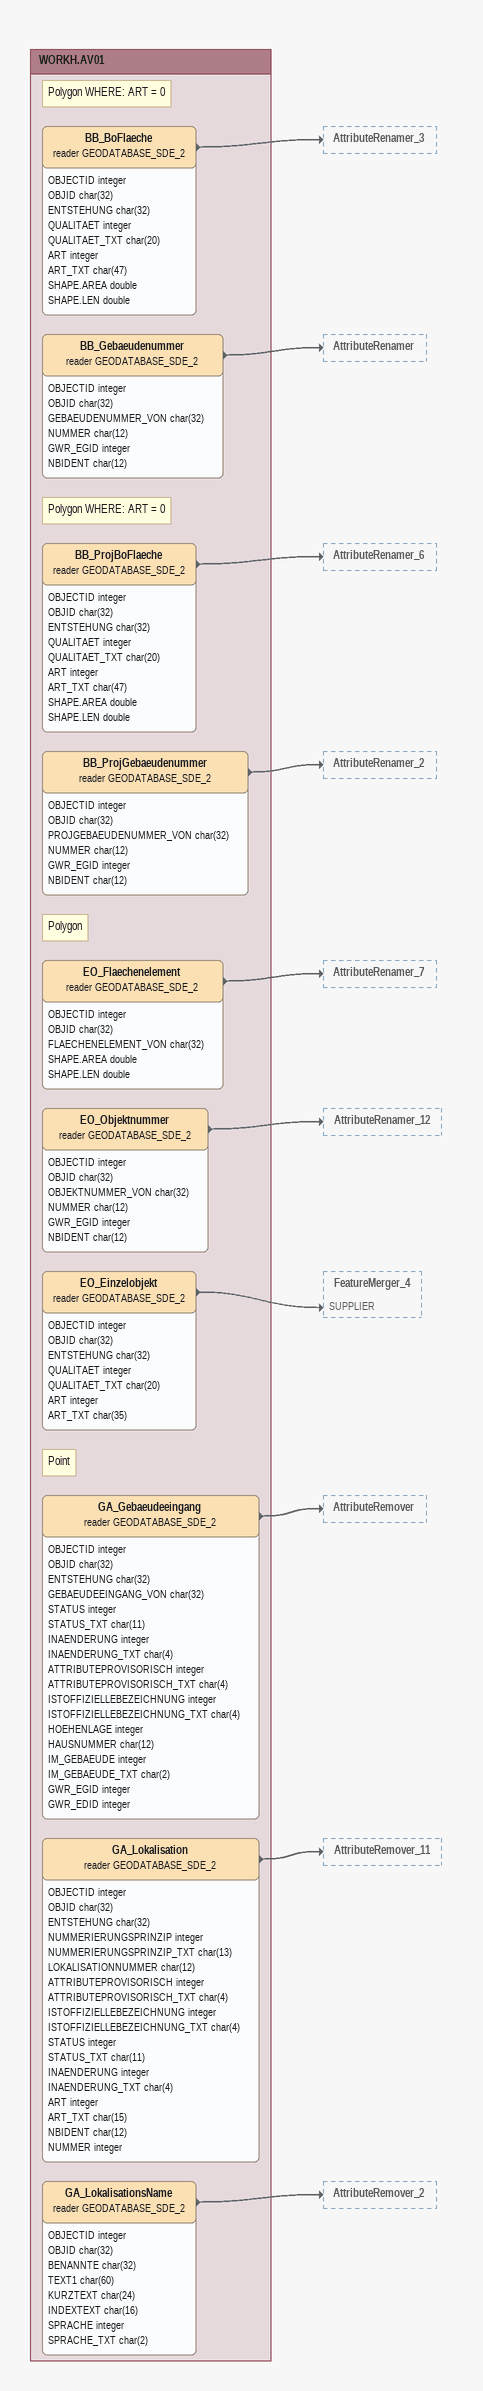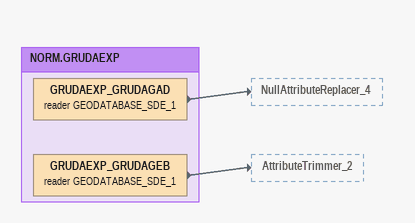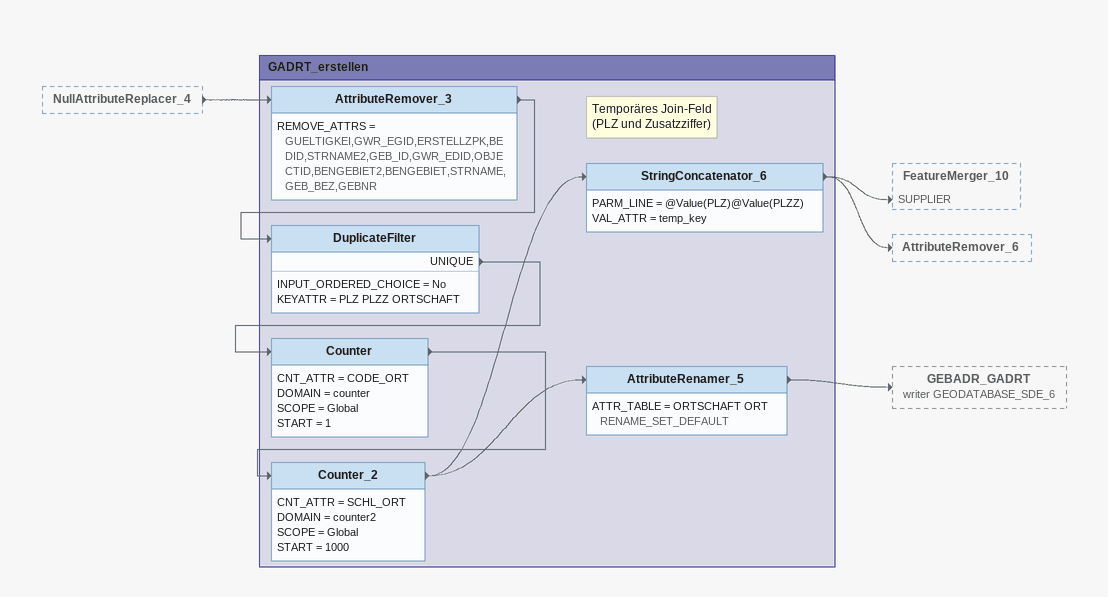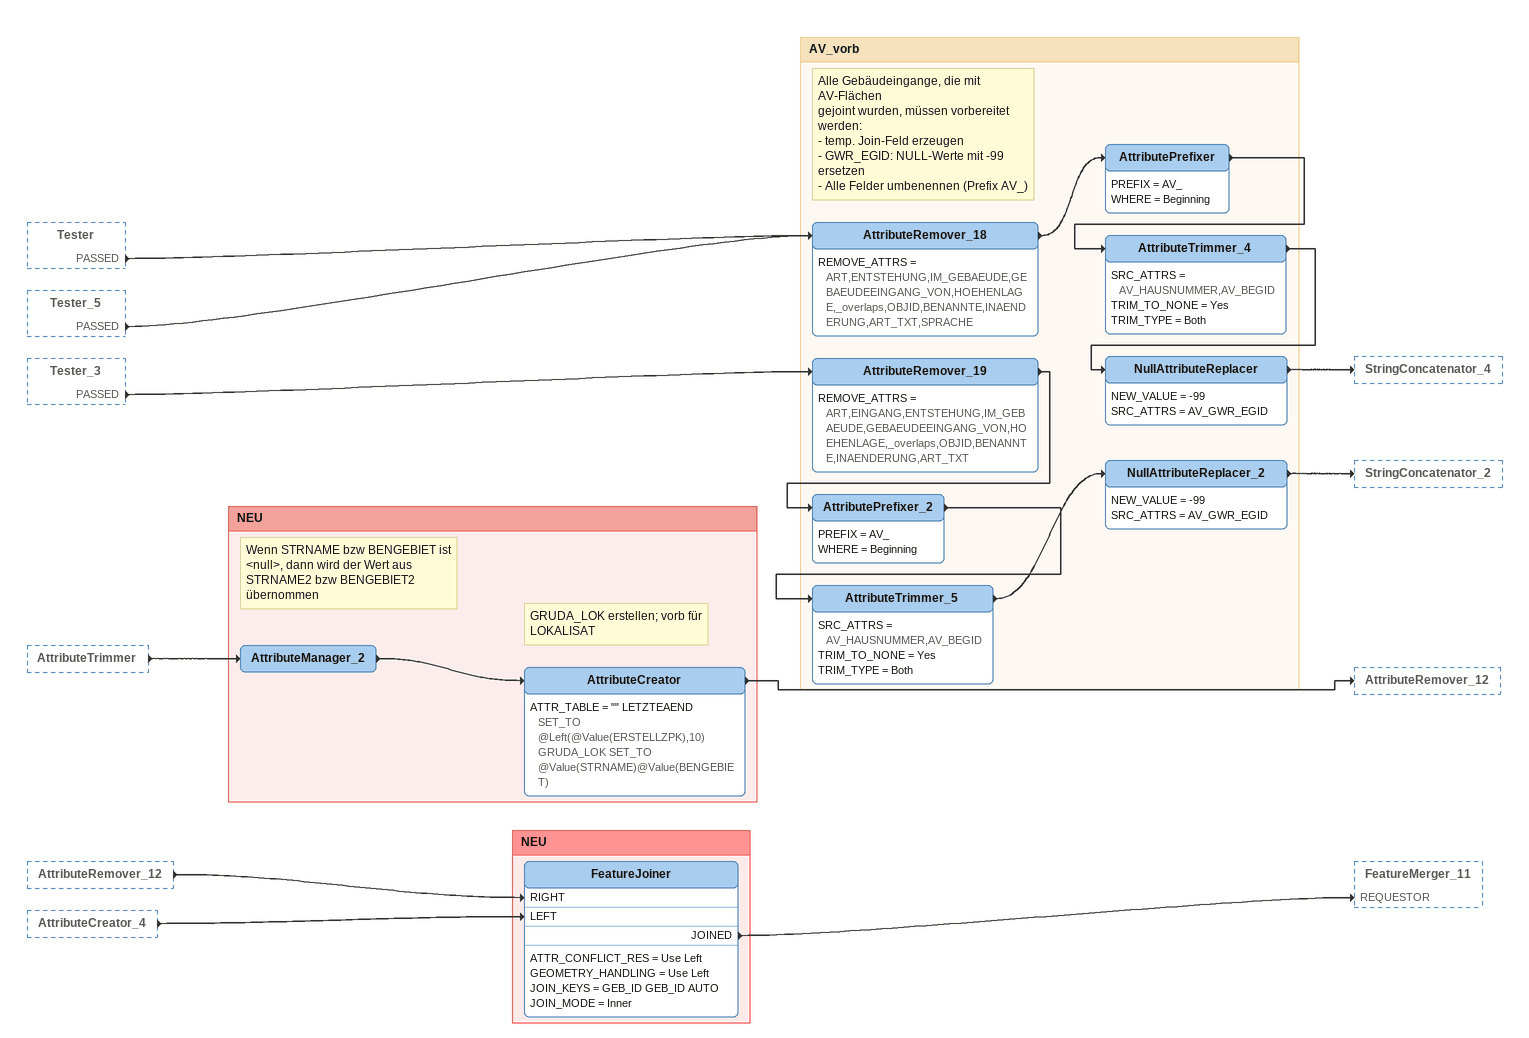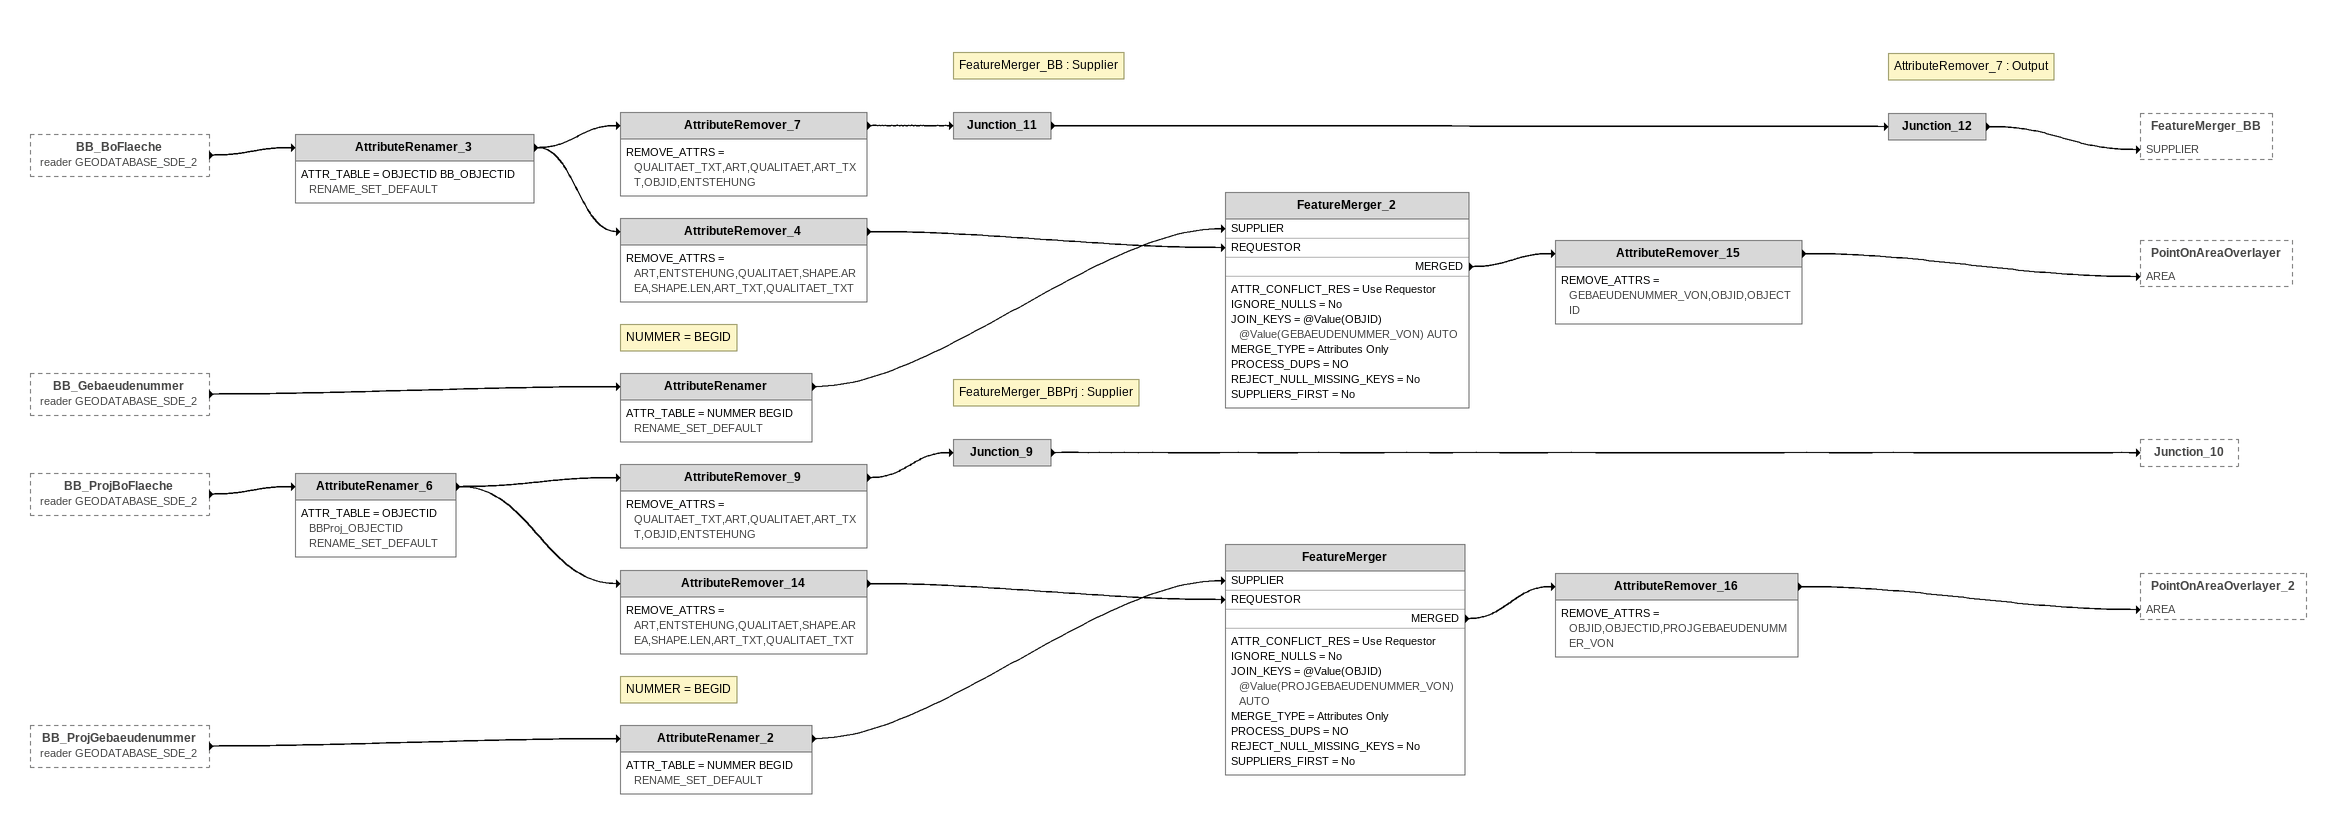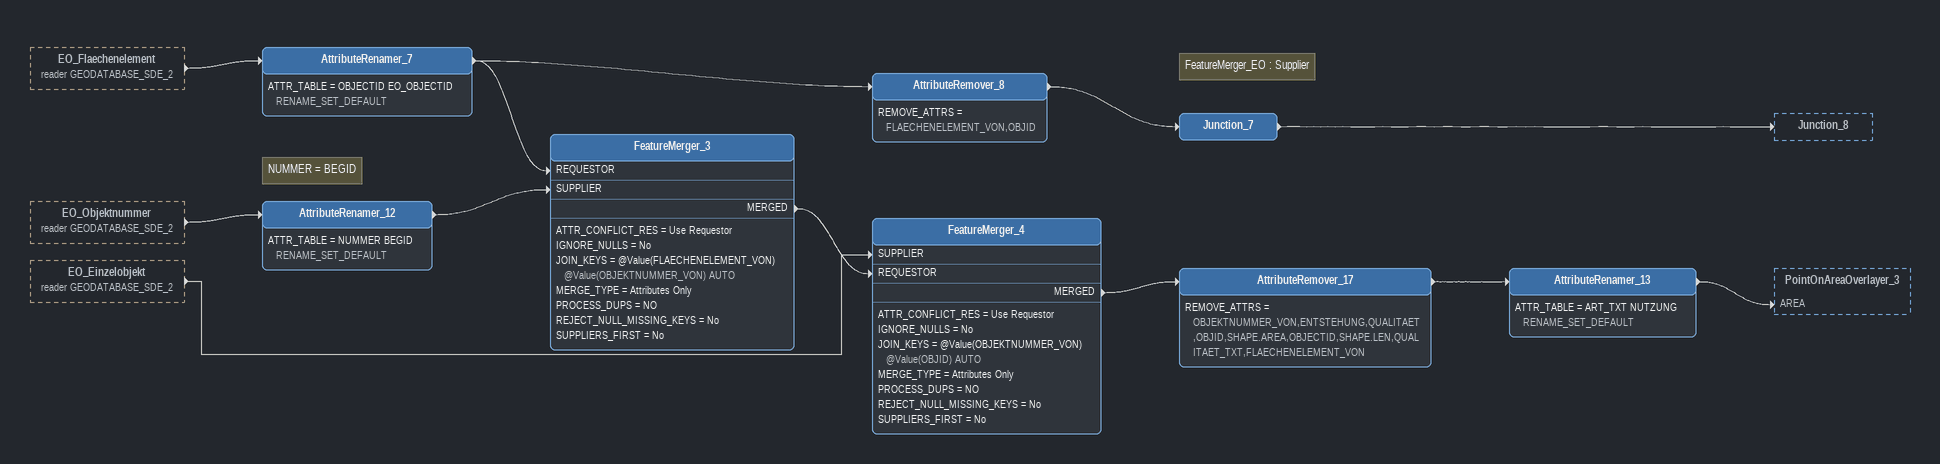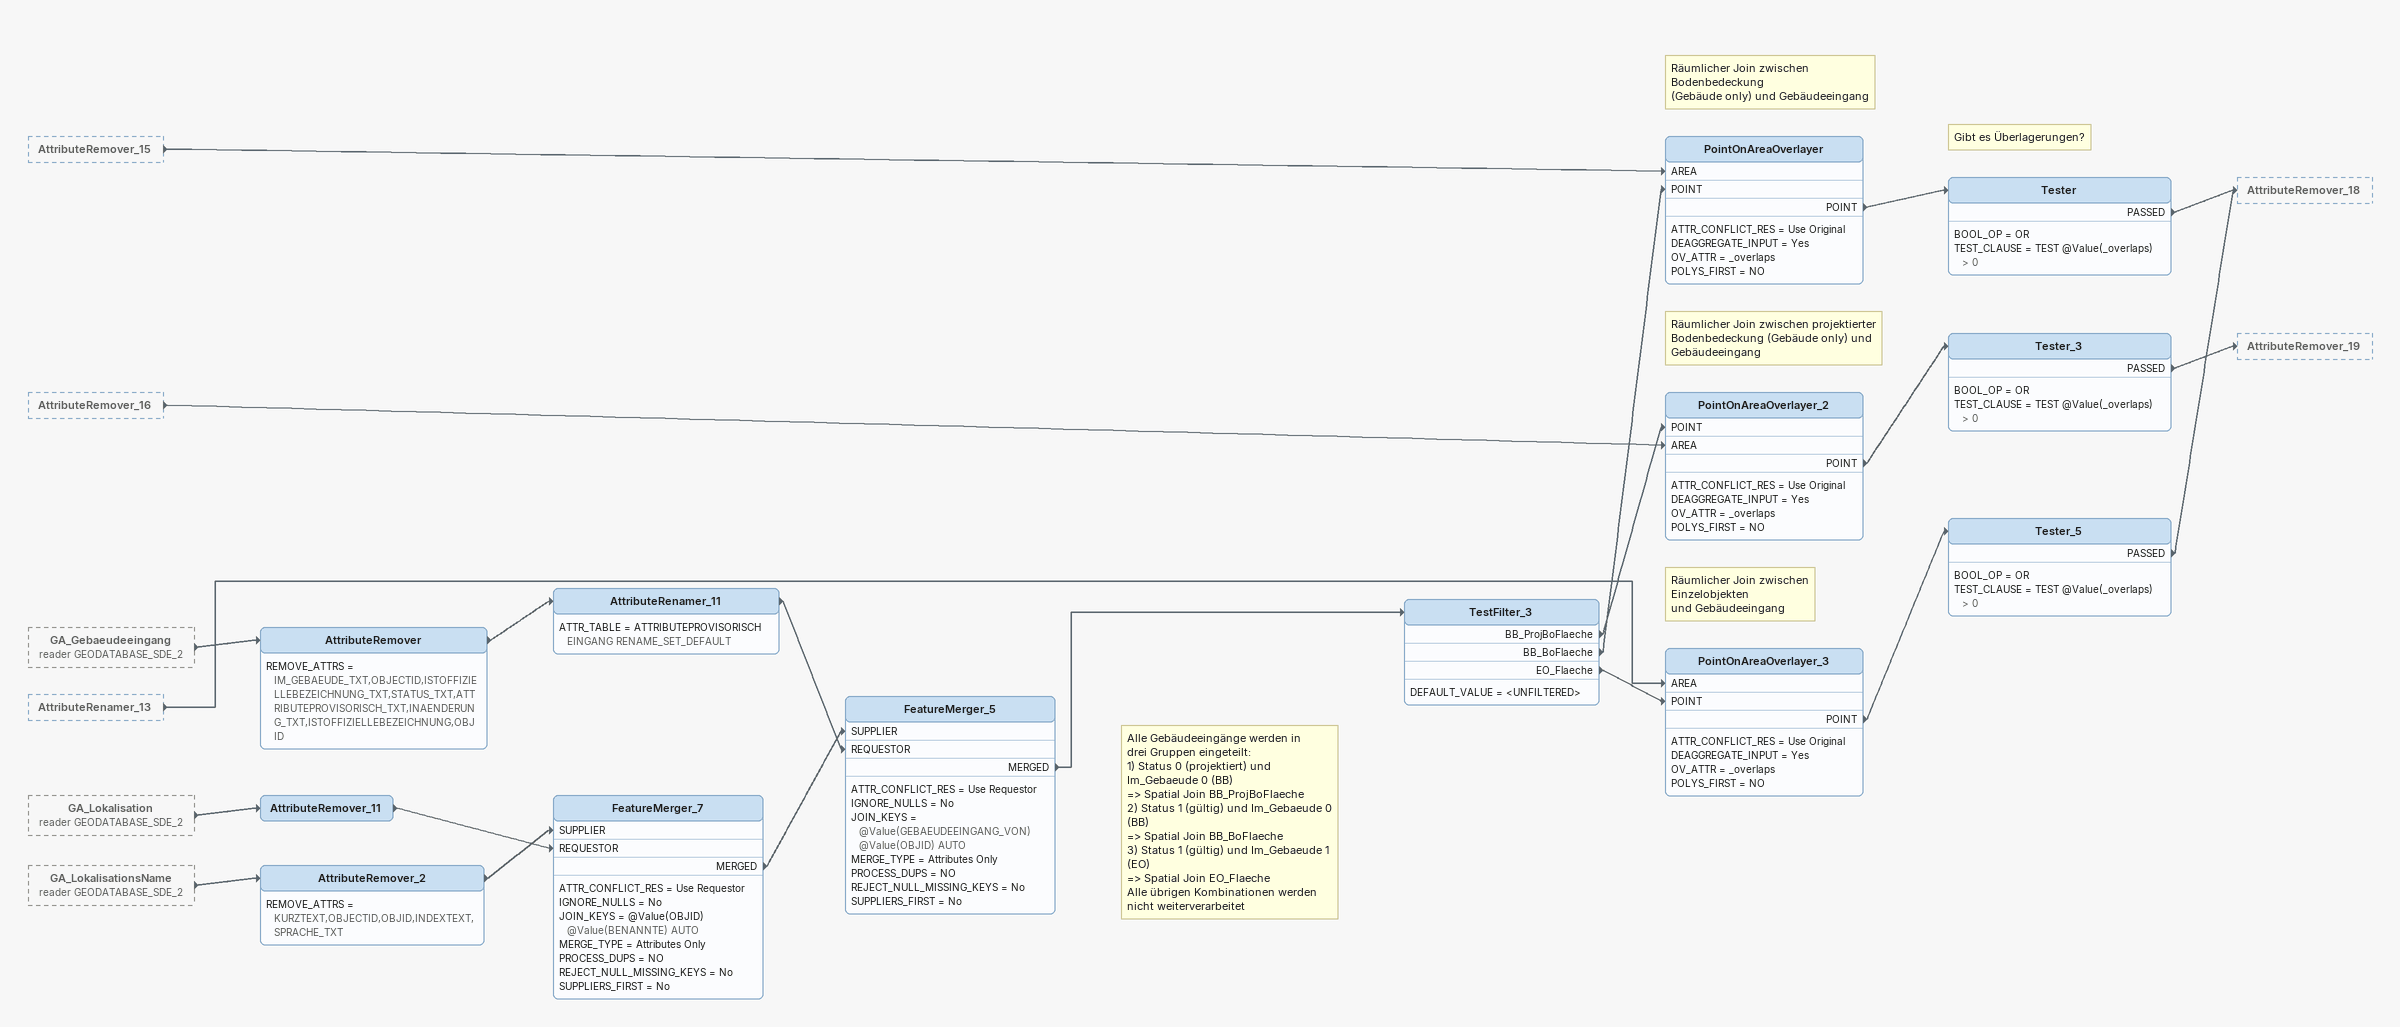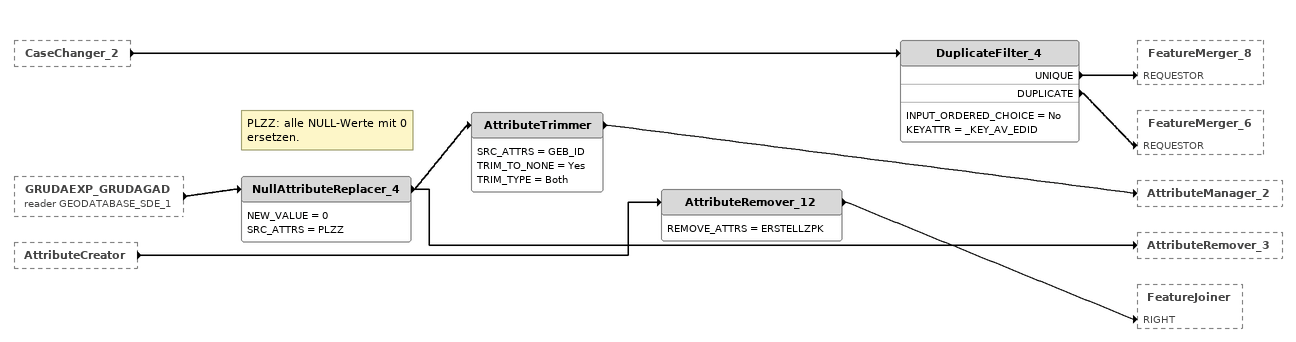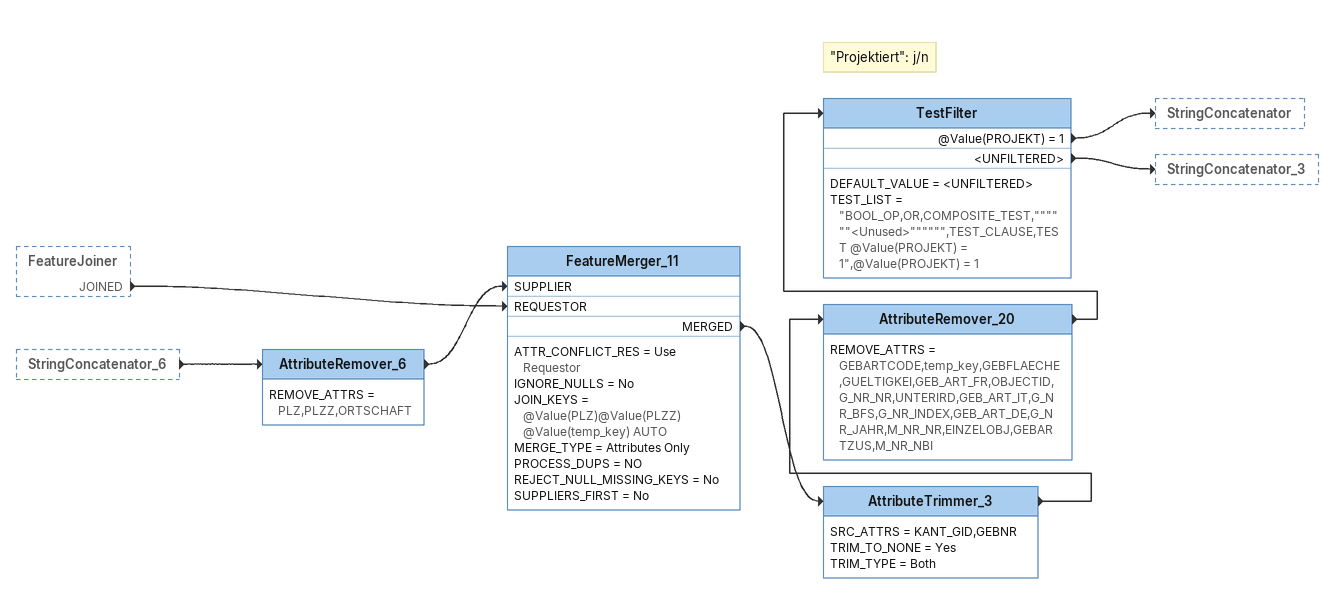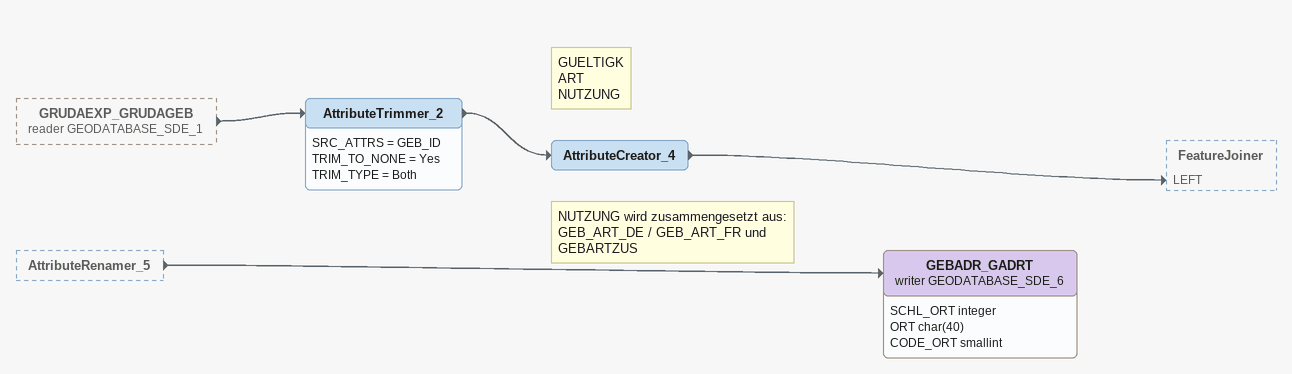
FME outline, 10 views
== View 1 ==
Bookmark: WORKH.AV01
Note: Polygon WHERE: ART = 0
BB_BoFlaeche (reader GEODATABASE_SDE_2)
    attributes: OBJECTID integer, OBJID char(32), ENTSTEHUNG char(32), QUALITAET integer, QUALITAET_TXT char(20), ART integer, ART_TXT char(47), SHAPE.AREA double, SHAPE.LEN double
    -> AttributeRenamer_3
BB_Gebaeudenummer (reader GEODATABASE_SDE_2)
    attributes: OBJECTID integer, OBJID char(32), GEBAEUDENUMMER_VON char(32), NUMMER char(12), GWR_EGID integer, NBIDENT char(12)
    -> AttributeRenamer
Note: Polygon WHERE: ART = 0
BB_ProjBoFlaeche (reader GEODATABASE_SDE_2)
    attributes: OBJECTID integer, OBJID char(32), ENTSTEHUNG char(32), QUALITAET integer, QUALITAET_TXT char(20), ART integer, ART_TXT char(47), SHAPE.AREA double, SHAPE.LEN double
    -> AttributeRenamer_6
BB_ProjGebaeudenummer (reader GEODATABASE_SDE_2)
    attributes: OBJECTID integer, OBJID char(32), PROJGEBAEUDENUMMER_VON char(32), NUMMER char(12), GWR_EGID integer, NBIDENT char(12)
    -> AttributeRenamer_2
Note: Polygon
EO_Flaechenelement (reader GEODATABASE_SDE_2)
    attributes: OBJECTID integer, OBJID char(32), FLAECHENELEMENT_VON char(32), SHAPE.AREA double, SHAPE.LEN double
    -> AttributeRenamer_7
EO_Objektnummer (reader GEODATABASE_SDE_2)
    attributes: OBJECTID integer, OBJID char(32), OBJEKTNUMMER_VON char(32), NUMMER char(12), GWR_EGID integer, NBIDENT char(12)
    -> AttributeRenamer_12
EO_Einzelobjekt (reader GEODATABASE_SDE_2)
    attributes: OBJECTID integer, OBJID char(32), ENTSTEHUNG char(32), QUALITAET integer, QUALITAET_TXT char(20), ART integer, ART_TXT char(35)
    -> FeatureMerger_4 [SUPPLIER]
Note: Point
GA_Gebaeudeeingang (reader GEODATABASE_SDE_2)
    attributes: OBJECTID integer, OBJID char(32), ENTSTEHUNG char(32), GEBAEUDEEINGANG_VON char(32), STATUS integer, STATUS_TXT char(11), INAENDERUNG integer, INAENDERUNG_TXT char(4), ATTRIBUTEPROVISORISCH integer, ATTRIBUTEPROVISORISCH_TXT char(4), ISTOFFIZIELLEBEZEICHNUNG integer, ISTOFFIZIELLEBEZEICHNUNG_TXT char(4), HOEHENLAGE integer, HAUSNUMMER char(12), IM_GEBAEUDE integer, IM_GEBAEUDE_TXT char(2), GWR_EGID integer, GWR_EDID integer
    -> AttributeRemover
GA_Lokalisation (reader GEODATABASE_SDE_2)
    attributes: OBJECTID integer, OBJID char(32), ENTSTEHUNG char(32), NUMMERIERUNGSPRINZIP integer, NUMMERIERUNGSPRINZIP_TXT char(13), LOKALISATIONNUMMER char(12), ATTRIBUTEPROVISORISCH integer, ATTRIBUTEPROVISORISCH_TXT char(4), ISTOFFIZIELLEBEZEICHNUNG integer, ISTOFFIZIELLEBEZEICHNUNG_TXT char(4), STATUS integer, STATUS_TXT char(11), INAENDERUNG integer, INAENDERUNG_TXT char(4), ART integer, ART_TXT char(15), NBIDENT char(12), NUMMER integer
    -> AttributeRemover_11
GA_LokalisationsName (reader GEODATABASE_SDE_2)
    attributes: OBJECTID integer, OBJID char(32), BENANNTE char(32), TEXT1 char(60), KURZTEXT char(24), INDEXTEXT char(16), SPRACHE integer, SPRACHE_TXT char(2)
    -> AttributeRemover_2

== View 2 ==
Bookmark: NORM.GRUDAEXP
GRUDAEXP_GRUDAGAD (reader GEODATABASE_SDE_1)
    -> NullAttributeReplacer_4
GRUDAEXP_GRUDAGEB (reader GEODATABASE_SDE_1)
    -> AttributeTrimmer_2

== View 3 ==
NullAttributeReplacer_4 [outside]
    -> AttributeRemover_3

Bookmark: GADRT_erstellen
AttributeRemover_3
    REMOVE_ATTRS = GUELTIGKEI,GWR_EGID,ERSTELLZPK,BEDID,STRNAME2,GEB_ID,GWR_EDID,OBJECTID,BENGEBIET2,BENGEBIET,STRNAME,GEB_BEZ,GEBNR
    -> DuplicateFilter
DuplicateFilter
    INPUT_ORDERED_CHOICE = No
    KEYATTR = PLZ PLZZ ORTSCHAFT
    UNIQUE -> Counter
Counter
    CNT_ATTR = CODE_ORT
    DOMAIN = counter
    SCOPE = Global
    START = 1
    -> Counter_2
Counter_2
    CNT_ATTR = SCHL_ORT
    DOMAIN = counter2
    SCOPE = Global
    START = 1000
    -> AttributeRenamer_5
    -> StringConcatenator_6
Note: Temporäres Join-Feld / (PLZ und Zusatzziffer)
StringConcatenator_6
    PARM_LINE = @Value(PLZ)@Value(PLZZ)
    VAL_ATTR = temp_key
    -> FeatureMerger_10 [SUPPLIER]
    -> AttributeRemover_6
AttributeRenamer_5
    ATTR_TABLE = ORTSCHAFT ORT RENAME_SET_DEFAULT
    -> GEBADR_GADRT (writer GEODATABASE_SDE_6)

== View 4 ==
Tester [outside]
    PASSED -> AttributeRemover_18
Tester_5 [outside]
    PASSED -> AttributeRemover_18
Tester_3 [outside]
    PASSED -> AttributeRemover_19
AttributeTrimmer [outside]
    -> AttributeManager_2
AttributeRemover_12 [outside]
    -> FeatureJoiner [RIGHT]
AttributeCreator_4 [outside]
    -> FeatureJoiner [LEFT]

Bookmark: AV_vorb
AttributeRemover_19
    REMOVE_ATTRS = ART,EINGANG,ENTSTEHUNG,IM_GEBAEUDE,GEBAEUDEEINGANG_VON,HOEHENLAGE,_overlaps,OBJID,BENANNTE,INAENDERUNG,ART_TXT
    -> AttributePrefixer_2
AttributePrefixer_2
    PREFIX = AV_
    WHERE = Beginning
    -> AttributeTrimmer_5
AttributeTrimmer_5
    SRC_ATTRS = AV_HAUSNUMMER,AV_BEGID
    TRIM_TO_NONE = Yes
    TRIM_TYPE = Both
    -> NullAttributeReplacer_2
NullAttributeReplacer_2
    NEW_VALUE = -99
    SRC_ATTRS = AV_GWR_EGID
    -> StringConcatenator_2
Note: Alle Gebäudeingange, die mit AV-Flächen / gejoint wurden, müssen vorbereitet werden: / - temp. Join-Feld erzeugen / - GWR_EGID: NULL-Werte mit -99 ersetzen / - Alle Felder umbenennen (Prefix AV_)
AttributeRemover_18
    REMOVE_ATTRS = ART,ENTSTEHUNG,IM_GEBAEUDE,GEBAEUDEEINGANG_VON,HOEHENLAGE,_overlaps,OBJID,BENANNTE,INAENDERUNG,ART_TXT,SPRACHE
    -> AttributePrefixer
AttributePrefixer
    PREFIX = AV_
    WHERE = Beginning
    -> AttributeTrimmer_4
AttributeTrimmer_4
    SRC_ATTRS = AV_HAUSNUMMER,AV_BEGID
    TRIM_TO_NONE = Yes
    TRIM_TYPE = Both
    -> NullAttributeReplacer
NullAttributeReplacer
    NEW_VALUE = -99
    SRC_ATTRS = AV_GWR_EGID
    -> StringConcatenator_4

Bookmark: NEU
Note: Wenn STRNAME bzw BENGEBIET ist <null>, dann wird der Wert aus STRNAME2 bzw BENGEBIET2 übernommen
AttributeManager_2
    -> AttributeCreator
Note: GRUDA_LOK erstellen; vorb für LOKALISAT
AttributeCreator
    ATTR_TABLE = "" LETZTEAEND SET_TO @Left(@Value(ERSTELLZPK),10)  GRUDA_LOK SET_TO @Value(STRNAME)@Value(BENGEBIET)
    -> AttributeRemover_12

Bookmark: NEU
FeatureJoiner
    ATTR_CONFLICT_RES = Use Left
    GEOMETRY_HANDLING = Use Left
    JOIN_KEYS = GEB_ID GEB_ID AUTO
    JOIN_MODE = Inner
    JOINED -> FeatureMerger_11 [REQUESTOR]

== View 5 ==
BB_BoFlaeche (reader GEODATABASE_SDE_2) [outside]
    -> AttributeRenamer_3
BB_Gebaeudenummer (reader GEODATABASE_SDE_2) [outside]
    -> AttributeRenamer
BB_ProjBoFlaeche (reader GEODATABASE_SDE_2) [outside]
    -> AttributeRenamer_6
BB_ProjGebaeudenummer (reader GEODATABASE_SDE_2) [outside]
    -> AttributeRenamer_2
AttributeRenamer_3
    ATTR_TABLE = OBJECTID BB_OBJECTID RENAME_SET_DEFAULT
    -> AttributeRemover_4
    -> AttributeRemover_7
AttributeRemover_7
    REMOVE_ATTRS = QUALITAET_TXT,ART,QUALITAET,ART_TXT,OBJID,ENTSTEHUNG
    -> Junction_11
Note: FeatureMerger_BB : Supplier
Junction_11
    -> Junction_12
Note: AttributeRemover_7 : Output
Junction_12
    -> FeatureMerger_BB [SUPPLIER]
AttributeRemover_4
    REMOVE_ATTRS = ART,ENTSTEHUNG,QUALITAET,SHAPE.AREA,SHAPE.LEN,ART_TXT,QUALITAET_TXT
    -> FeatureMerger_2 [REQUESTOR]
Note: NUMMER = BEGID
AttributeRenamer
    ATTR_TABLE = NUMMER BEGID RENAME_SET_DEFAULT
    -> FeatureMerger_2 [SUPPLIER]
FeatureMerger_2
    ATTR_CONFLICT_RES = Use Requestor
    IGNORE_NULLS = No
    JOIN_KEYS = @Value(OBJID) @Value(GEBAEUDENUMMER_VON) AUTO
    MERGE_TYPE = Attributes Only
    PROCESS_DUPS = NO
    REJECT_NULL_MISSING_KEYS = No
    SUPPLIERS_FIRST = No
    MERGED -> AttributeRemover_15
AttributeRemover_15
    REMOVE_ATTRS = GEBAEUDENUMMER_VON,OBJID,OBJECTID
    -> PointOnAreaOverlayer [AREA]
AttributeRenamer_6
    ATTR_TABLE = OBJECTID BBProj_OBJECTID RENAME_SET_DEFAULT
    -> AttributeRemover_14
    -> AttributeRemover_9
AttributeRemover_9
    REMOVE_ATTRS = QUALITAET_TXT,ART,QUALITAET,ART_TXT,OBJID,ENTSTEHUNG
    -> Junction_9
Note: FeatureMerger_BBPrj : Supplier
Junction_9
    -> Junction_10
AttributeRemover_14
    REMOVE_ATTRS = ART,ENTSTEHUNG,QUALITAET,SHAPE.AREA,SHAPE.LEN,ART_TXT,QUALITAET_TXT
    -> FeatureMerger [REQUESTOR]
Note: NUMMER = BEGID
AttributeRenamer_2
    ATTR_TABLE = NUMMER BEGID RENAME_SET_DEFAULT
    -> FeatureMerger [SUPPLIER]
FeatureMerger
    ATTR_CONFLICT_RES = Use Requestor
    IGNORE_NULLS = No
    JOIN_KEYS = @Value(OBJID) @Value(PROJGEBAEUDENUMMER_VON) AUTO
    MERGE_TYPE = Attributes Only
    PROCESS_DUPS = NO
    REJECT_NULL_MISSING_KEYS = No
    SUPPLIERS_FIRST = No
    MERGED -> AttributeRemover_16
AttributeRemover_16
    REMOVE_ATTRS = OBJID,OBJECTID,PROJGEBAEUDENUMMER_VON
    -> PointOnAreaOverlayer_2 [AREA]

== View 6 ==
EO_Flaechenelement (reader GEODATABASE_SDE_2) [outside]
    -> AttributeRenamer_7
EO_Objektnummer (reader GEODATABASE_SDE_2) [outside]
    -> AttributeRenamer_12
EO_Einzelobjekt (reader GEODATABASE_SDE_2) [outside]
    -> FeatureMerger_4 [SUPPLIER]
AttributeRenamer_7
    ATTR_TABLE = OBJECTID EO_OBJECTID RENAME_SET_DEFAULT
    -> FeatureMerger_3 [REQUESTOR]
    -> AttributeRemover_8
AttributeRemover_8
    REMOVE_ATTRS = FLAECHENELEMENT_VON,OBJID
    -> Junction_7
Note: FeatureMerger_EO : Supplier
Junction_7
    -> Junction_8
Note: NUMMER = BEGID
AttributeRenamer_12
    ATTR_TABLE = NUMMER BEGID RENAME_SET_DEFAULT
    -> FeatureMerger_3 [SUPPLIER]
FeatureMerger_3
    ATTR_CONFLICT_RES = Use Requestor
    IGNORE_NULLS = No
    JOIN_KEYS = @Value(FLAECHENELEMENT_VON) @Value(OBJEKTNUMMER_VON) AUTO
    MERGE_TYPE = Attributes Only
    PROCESS_DUPS = NO
    REJECT_NULL_MISSING_KEYS = No
    SUPPLIERS_FIRST = No
    MERGED -> FeatureMerger_4 [REQUESTOR]
FeatureMerger_4
    ATTR_CONFLICT_RES = Use Requestor
    IGNORE_NULLS = No
    JOIN_KEYS = @Value(OBJEKTNUMMER_VON) @Value(OBJID) AUTO
    MERGE_TYPE = Attributes Only
    PROCESS_DUPS = NO
    REJECT_NULL_MISSING_KEYS = No
    SUPPLIERS_FIRST = No
    MERGED -> AttributeRemover_17
AttributeRemover_17
    REMOVE_ATTRS = OBJEKTNUMMER_VON,ENTSTEHUNG,QUALITAET,OBJID,SHAPE.AREA,OBJECTID,SHAPE.LEN,QUALITAET_TXT,FLAECHENELEMENT_VON
    -> AttributeRenamer_13
AttributeRenamer_13
    ATTR_TABLE = ART_TXT NUTZUNG RENAME_SET_DEFAULT
    -> PointOnAreaOverlayer_3 [AREA]

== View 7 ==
AttributeRemover_15 [outside]
    -> PointOnAreaOverlayer [AREA]
AttributeRemover_16 [outside]
    -> PointOnAreaOverlayer_2 [AREA]
GA_Gebaeudeeingang (reader GEODATABASE_SDE_2) [outside]
    -> AttributeRemover
AttributeRenamer_13 [outside]
    -> PointOnAreaOverlayer_3 [AREA]
GA_Lokalisation (reader GEODATABASE_SDE_2) [outside]
    -> AttributeRemover_11
GA_LokalisationsName (reader GEODATABASE_SDE_2) [outside]
    -> AttributeRemover_2
AttributeRemover
    REMOVE_ATTRS = IM_GEBAEUDE_TXT,OBJECTID,ISTOFFIZIELLEBEZEICHNUNG_TXT,STATUS_TXT,ATTRIBUTEPROVISORISCH_TXT,INAENDERUNG_TXT,ISTOFFIZIELLEBEZEICHNUNG,OBJID
    -> AttributeRenamer_11
AttributeRenamer_11
    ATTR_TABLE = ATTRIBUTEPROVISORISCH EINGANG RENAME_SET_DEFAULT
    -> FeatureMerger_5 [REQUESTOR]
AttributeRemover_11
    -> FeatureMerger_7 [REQUESTOR]
AttributeRemover_2
    REMOVE_ATTRS = KURZTEXT,OBJECTID,OBJID,INDEXTEXT,SPRACHE_TXT
    -> FeatureMerger_7 [SUPPLIER]
FeatureMerger_7
    ATTR_CONFLICT_RES = Use Requestor
    IGNORE_NULLS = No
    JOIN_KEYS = @Value(OBJID) @Value(BENANNTE) AUTO
    MERGE_TYPE = Attributes Only
    PROCESS_DUPS = NO
    REJECT_NULL_MISSING_KEYS = No
    SUPPLIERS_FIRST = No
    MERGED -> FeatureMerger_5 [SUPPLIER]
FeatureMerger_5
    ATTR_CONFLICT_RES = Use Requestor
    IGNORE_NULLS = No
    JOIN_KEYS = @Value(GEBAEUDEEINGANG_VON) @Value(OBJID) AUTO
    MERGE_TYPE = Attributes Only
    PROCESS_DUPS = NO
    REJECT_NULL_MISSING_KEYS = No
    SUPPLIERS_FIRST = No
    MERGED -> TestFilter_3
Note: Alle Gebäudeeingänge werden in / drei Gruppen eingeteilt: / 1) Status 0 (projektiert) und Im_Gebaeude 0 (BB) / => Spatial Join BB_ProjBoFlaeche / 2) Status 1 (gültig) und Im_Gebaeude 0 (BB) / => Spatial Join BB_BoFlaeche / 3) Status 1 (gültig) und Im_Gebaeude 1 (EO) / => Spatial Join EO_Flaeche / Alle übrigen Kombinationen werden nicht weiterverarbeitet
TestFilter_3
    DEFAULT_VALUE = <UNFILTERED>
    BB_ProjBoFlaeche -> PointOnAreaOverlayer_2 [POINT]
    BB_BoFlaeche -> PointOnAreaOverlayer [POINT]
    EO_Flaeche -> PointOnAreaOverlayer_3 [POINT]
Note: Räumlicher Join zwischen Bodenbedeckung / (Gebäude only) und Gebäudeeingang
PointOnAreaOverlayer
    ATTR_CONFLICT_RES = Use Original
    DEAGGREGATE_INPUT = Yes
    OV_ATTR = _overlaps
    POLYS_FIRST = NO
    POINT -> Tester
Note: Gibt es Überlagerungen?
Tester
    BOOL_OP = OR
    TEST_CLAUSE = TEST @Value(_overlaps) > 0
    PASSED -> AttributeRemover_18
Note: Räumlicher Join zwischen projektierter / Bodenbedeckung (Gebäude only) und / Gebäudeeingang
PointOnAreaOverlayer_2
    ATTR_CONFLICT_RES = Use Original
    DEAGGREGATE_INPUT = Yes
    OV_ATTR = _overlaps
    POLYS_FIRST = NO
    POINT -> Tester_3
Tester_3
    BOOL_OP = OR
    TEST_CLAUSE = TEST @Value(_overlaps) > 0
    PASSED -> AttributeRemover_19
Note: Räumlicher Join zwischen Einzelobjekten / und Gebäudeeingang
PointOnAreaOverlayer_3
    ATTR_CONFLICT_RES = Use Original
    DEAGGREGATE_INPUT = Yes
    OV_ATTR = _overlaps
    POLYS_FIRST = NO
    POINT -> Tester_5
Tester_5
    BOOL_OP = OR
    TEST_CLAUSE = TEST @Value(_overlaps) > 0
    PASSED -> AttributeRemover_18

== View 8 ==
CaseChanger_2 [outside]
    -> DuplicateFilter_4
GRUDAEXP_GRUDAGAD (reader GEODATABASE_SDE_1) [outside]
    -> NullAttributeReplacer_4
AttributeCreator [outside]
    -> AttributeRemover_12
DuplicateFilter_4
    INPUT_ORDERED_CHOICE = No
    KEYATTR = _KEY_AV_EDID
    UNIQUE -> FeatureMerger_8 [REQUESTOR]
    DUPLICATE -> FeatureMerger_6 [REQUESTOR]
Note: PLZZ: alle NULL-Werte mit 0 ersetzen.
NullAttributeReplacer_4
    NEW_VALUE = 0
    SRC_ATTRS = PLZZ
    -> AttributeTrimmer
    -> AttributeRemover_3
AttributeTrimmer
    SRC_ATTRS = GEB_ID
    TRIM_TO_NONE = Yes
    TRIM_TYPE = Both
    -> AttributeManager_2
AttributeRemover_12
    REMOVE_ATTRS = ERSTELLZPK
    -> FeatureJoiner [RIGHT]

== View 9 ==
FeatureJoiner [outside]
    JOINED -> FeatureMerger_11 [REQUESTOR]
StringConcatenator_6 [outside]
    -> AttributeRemover_6
AttributeRemover_6
    REMOVE_ATTRS = PLZ,PLZZ,ORTSCHAFT
    -> FeatureMerger_11 [SUPPLIER]
FeatureMerger_11
    ATTR_CONFLICT_RES = Use Requestor
    IGNORE_NULLS = No
    JOIN_KEYS = @Value(PLZ)@Value(PLZZ) @Value(temp_key) AUTO
    MERGE_TYPE = Attributes Only
    PROCESS_DUPS = NO
    REJECT_NULL_MISSING_KEYS = No
    SUPPLIERS_FIRST = No
    MERGED -> AttributeTrimmer_3
AttributeTrimmer_3
    SRC_ATTRS = KANT_GID,GEBNR
    TRIM_TO_NONE = Yes
    TRIM_TYPE = Both
    -> AttributeRemover_20
AttributeRemover_20
    REMOVE_ATTRS = GEBARTCODE,temp_key,GEBFLAECHE,GUELTIGKEI,GEB_ART_FR,OBJECTID,G_NR_NR,UNTERIRD,GEB_ART_IT,G_NR_BFS,G_NR_INDEX,GEB_ART_DE,G_NR_JAHR,M_NR_NR,EINZELOBJ,GEBARTZUS,M_NR_NBI
    -> TestFilter
Note: "Projektiert": j/n
TestFilter
    DEFAULT_VALUE = <UNFILTERED>
    TEST_LIST = "BOOL_OP,OR,COMPOSITE_TEST,""""""<Unused>"""""",TEST_CLAUSE,TEST @Value(PROJEKT) = 1",@Value(PROJEKT) = 1
    @Value(PROJEKT) = 1 -> StringConcatenator
    <UNFILTERED> -> StringConcatenator_3

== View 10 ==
GRUDAEXP_GRUDAGEB (reader GEODATABASE_SDE_1) [outside]
    -> AttributeTrimmer_2
AttributeRenamer_5 [outside]
    -> GEBADR_GADRT (writer GEODATABASE_SDE_6)
GEBADR_GADRT (writer GEODATABASE_SDE_6)
    attributes: SCHL_ORT integer, ORT char(40), CODE_ORT smallint
AttributeTrimmer_2
    SRC_ATTRS = GEB_ID
    TRIM_TO_NONE = Yes
    TRIM_TYPE = Both
    -> AttributeCreator_4
Note: GUELTIGK / ART / NUTZUNG
Note: NUTZUNG wird zusammengesetzt aus: GEB_ART_DE / GEB_ART_FR und GEBARTZUS
AttributeCreator_4
    -> FeatureJoiner [LEFT]
